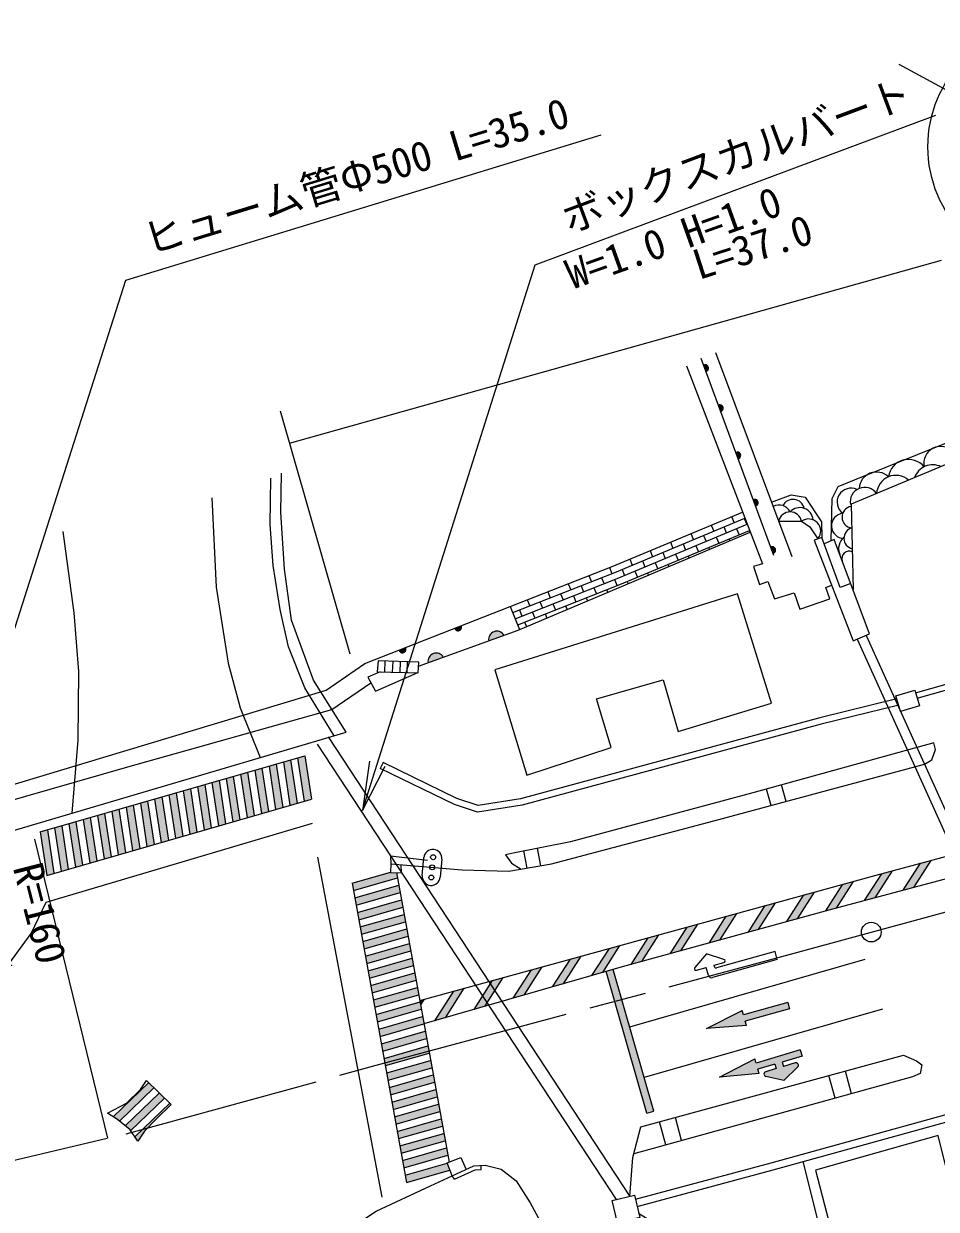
# Model space of a CAD drawing. Units: millimetres at full size, sheet at 1:1000; details may follow other scales. Extents: x 40000 to 680000, y 20000 to 380000.
# Drawn here: x 411501 to 467150, y 267986 to 340262 of the extents above; entities that cross this region are included whole.
import ezdxf
from ezdxf.enums import TextEntityAlignment as Align

# ---------------------------------------------------------------- set-up
doc = ezdxf.new("R2010")
doc.units = ezdxf.units.MM
doc.header["$LTSCALE"] = 1000
doc.linetypes.add('CHAIN', pattern=[18.5, 12, -1.5, 3.5, -1.5])
for name, color, linetype, lineweight in [('M-BGD', 7, 'Continuous', 25), ('M-BMK', 2, 'CHAIN', 13), ('M-BMK-SRVR', 3, 'Continuous', 25), ('M-STR-HTXT', 7, 'Continuous', 13), ('M-STR-STRC', 7, 'Continuous', 25)]:
    doc.layers.add(name, color=color, linetype=linetype, lineweight=lineweight)
doc.styles.add('ＭＳ ゴシック', font='')
doc.styles.get('ＭＳ ゴシック').set_extended_font_data('MS Gothic')

# ---------------------------------------------------------------- blocks, each defined once
blk = doc.blocks.new('open_arrow')
at = {"color": 0, "linetype": 'Continuous', "lineweight": -2}
blk.add_lwpolyline([(7.5, 1.25), (0, 0), (7.5, -1.25)], dxfattribs=at)

msp = doc.modelspace()

# ---------------------------------------------------------------- hatches: boundary and pattern name
at = {"layer": 'M-BGD'}
for points in [[(453098, 319067, 0.4608), (453249, 319337, 0.4608), (452959, 319444)], [(454000, 316623, 0.4608), (454151, 316893, 0.4608), (453861, 317000)], [(455061, 313744, 0.4608), (455212, 314014, 0.4608), (454922, 314121)], [(456124, 310864, 0.4608), (456275, 311134, 0.4608), (455985, 311241)], [(457190, 307974, 0.4608), (457341, 308244, 0.4608), (457051, 308351)], [(437793, 303406, 0.4608), (438066, 303260, 0.4608), (438167, 303553)], [(440787, 302984, 0.82183), (439856, 302648)], [(434404, 302074, 0.4608), (434676, 301929, 0.4608), (434777, 302221)], [(437090, 301648, 0.82183), (436158, 301311)]]:
    msp.add_hatch(color=256, dxfattribs=at).paths.add_polyline_path(points)
at = {"layer": 'M-STR-STRC'}
for points in [[(428643, 295635), (428207, 295509), (428608, 292867), (429044, 292992)], [(426899, 295132), (426463, 295007), (426864, 292364), (427300, 292490)], [(427771, 295383), (427335, 295258), (427736, 292616), (428172, 292741)], [(424282, 294379), (423846, 294253), (424247, 291611), (424683, 291737)], [(425154, 294630), (424718, 294504), (425119, 291862), (425556, 291988)], [(426027, 294881), (425590, 294755), (425992, 292113), (426428, 292239)], [(421666, 293625), (421230, 293500), (421631, 290857), (422067, 290983)], [(422538, 293876), (422102, 293751), (422503, 291109), (422939, 291234)], [(423410, 294128), (422974, 294002), (423375, 291360), (423811, 291485)], [(419049, 292872), (418613, 292746), (419014, 290104), (419450, 290229)], [(419921, 293123), (419485, 292997), (419886, 290355), (420322, 290481)], [(420793, 293374), (420357, 293248), (420759, 290606), (421195, 290732)], [(416433, 292118), (415997, 291992), (416398, 289350), (416834, 289476)], [(417305, 292369), (416869, 292244), (417270, 289601), (417706, 289727)], [(418177, 292620), (417741, 292495), (418142, 289853), (418578, 289978)], [(413816, 291364), (413380, 291239), (413781, 288597), (414217, 288722)], [(414653, 288848), (415089, 288973), (414688, 291616), (414252, 291490)], [(415560, 291867), (415124, 291741), (415525, 289099), (415962, 289225)], [(412909, 288345), (413345, 288471), (412944, 291113), (412508, 290988)], [(466836, 289258), (466191, 289084), (465137, 287433), (465780, 287604)], [(431540, 287867), (431621, 287422), (434297, 288189), (434238, 288512), (433866, 288519), (433866, 288534)], [(464471, 288620), (463826, 288446), (462777, 286804), (463421, 286976)], [(431701, 286977), (431782, 286532), (434458, 287299), (434377, 287744)], [(462101, 287975), (461454, 287798), (460417, 286174), (460588, 286221), (461062, 286347)], [(459728, 287324), (459081, 287147), (458043, 285522), (458690, 285700)], [(434619, 286409), (434539, 286854), (431862, 286087), (431943, 285642)], [(457355, 286674), (456707, 286496), (455668, 284869), (456316, 285047)], [(434780, 285519), (434700, 285964), (432024, 285197), (432104, 284752)], [(454981, 286023), (454334, 285846), (453294, 284217), (453941, 284395)], [(434942, 284629), (434861, 285074), (432185, 284307), (432266, 283862)], [(452608, 285372), (451961, 285195), (450919, 283565), (451567, 283742)], [(435103, 283739), (435022, 284184), (432346, 283417), (432427, 282972)], [(447861, 284071), (447214, 283894), (446153, 282232), (446807, 282420)], [(450235, 284722), (449587, 284544), (448545, 282912), (449193, 283090)], [(445488, 283421), (444841, 283243), (443755, 281543), (444409, 281731)], [(435264, 282849), (435184, 283294), (432507, 282527), (432588, 282082)], [(443115, 282770), (442468, 282592), (441358, 280854), (442011, 281042)], [(447443, 282603), (447011, 282478), (449493, 273837), (449926, 273962)], [(435425, 281959), (435345, 282404), (432669, 281637), (432749, 281192)], [(440742, 282119), (440094, 281942), (438960, 280165), (439614, 280353)], [(435587, 281069), (435506, 281514), (432830, 280747), (432910, 280302)], [(438368, 281469), (437721, 281291), (436562, 279477), (437216, 279664)], [(435748, 280179), (435667, 280624), (432991, 279857), (433072, 279412)], [(435995, 280818), (435649, 280723), (435712, 280375)], [(455499, 279454), (458207, 280212), (458100, 280595), (455392, 279837), (455318, 280102), (453137, 279000), (455574, 279189)], [(435909, 279289), (435828, 279734), (433152, 278967), (433233, 278522)], [(436070, 278399), (435990, 278844), (433314, 278077), (433394, 277632)], [(436232, 277509), (436151, 277954), (433475, 277187), (433555, 276742)], [(457837, 276699), (457759, 276963), (458972, 277322), (458858, 277703), (456163, 276904), (456085, 277168), (453922, 276031), (456355, 276259), (456276, 276523), (457311, 276830), (457389, 276566), (456747, 276376, 0.77336), (456757, 276085), (457848, 275841), (458696, 276658, 0.78564), (458550, 276910)], [(436393, 276619), (436312, 277064), (433636, 276297), (433717, 275852)], [(436554, 275729), (436473, 276174), (433797, 275407), (433878, 274962)], [(419441, 275387), (419118, 275701), (416959, 273623), (417222, 273459), (417338, 273363)], [(420087, 274760), (419764, 275074), (417686, 273073), (417989, 272822), (418022, 272773)], [(436715, 274839), (436635, 275284), (433958, 274517), (434039, 274072)], [(418874, 272757), (419576, 273481), (420494, 274365), (420410, 274447), (418280, 272396), (418453, 272142)], [(436876, 273949), (436796, 274394), (434120, 273627), (434200, 273182)], [(437038, 273059), (436957, 273504), (434281, 272737), (434361, 272292)], [(437199, 272169), (437118, 272614), (434442, 271847), (434523, 271402)], [(437360, 271279), (437280, 271724), (434603, 270957), (434684, 270512)], [(437493, 270381), (437328, 270801), (434765, 270067), (434845, 269622)]]:
    msp.add_hatch(color=256, dxfattribs=at).paths.add_polyline_path(points)
h = msp.add_hatch(color=256, dxfattribs=at)
edge = h.paths.add_edge_path()
edge.add_line((453630, 282767), (453603, 282863))

# ---------------------------------------------------------------- linework, layer by layer
at = {"layer": 'M-BGD'}
for p, q in [((453680, 320223), (458343, 307775)), ((457235, 307852), (452811, 319846)), ((454663, 310212), (454818, 309843)), ((455434, 310101), (455589, 309732)), ((453421, 309694), (453577, 309325)), ((454193, 309583), (454348, 309214)), ((454973, 309475), (455129, 309106)), ((455745, 309363), (455791, 309254)), ((450939, 308658), (451094, 308289)), ((452180, 309176), (452335, 308807)), ((452951, 309065), (453107, 308696)), ((453732, 308957), (453887, 308588)), ((454503, 308845), (454551, 308732)), ((449698, 308140), (449853, 307771)), ((450469, 308028), (450624, 307660)), ((451249, 307921), (451405, 307552)), ((451710, 308546), (451866, 308178)), ((452491, 308439), (452646, 308070)), ((453262, 308327), (453312, 308209)), ((448456, 307622), (448612, 307253)), ((449228, 307510), (449383, 307142)), ((450008, 307403), (450164, 307034)), ((450780, 307291), (450833, 307165)), ((452021, 307809), (452072, 307687)), ((445961, 306616), (446117, 306247)), ((446738, 306491), (446894, 306122)), ((447214, 307108), (447369, 306739)), ((447986, 306992), (448142, 306624)), ((448767, 306885), (448922, 306516)), ((449538, 306773), (449593, 306643)), ((444709, 306124), (444865, 305755)), ((445486, 305999), (445641, 305630)), ((446272, 305878), (446427, 305509)), ((447049, 305754), (447114, 305598)), ((447524, 306370), (447680, 306001)), ((448297, 306255), (448354, 306121)), ((442205, 305139), (442360, 304771)), ((442982, 305015), (443137, 304646)), ((443457, 305631), (443612, 305263)), ((444234, 305507), (444389, 305138)), ((445020, 305386), (445175, 305017)), ((445797, 305262), (445875, 305076)), ((441166, 304731), (441742, 303335)), ((441729, 304523), (441885, 304154)), ((442516, 304402), (442671, 304033)), ((443768, 304894), (443923, 304525)), ((444544, 304769), (444635, 304554)), ((442040, 303785), (442156, 303510)), ((443292, 304277), (443396, 304032)), ((462870, 302975), (474954, 276283)), ((462318, 302741), (474367, 276126)), ((433528, 300745), (433552, 301406)), ((433998, 300731), (434022, 301389)), ((434460, 300717), (434484, 301372)), ((434886, 300704), (434910, 301357)), ((429391, 296340), (447628, 268574)), ((430060, 296779), (448456, 268771)), ((433422, 295223), (433247, 294863)), ((457074, 292603), (456796, 293605)), ((457994, 292851), (457714, 293859)), ((442202, 288784), (441995, 289831)), ((443036, 288928), (442825, 289995)), ((460982, 274756), (460606, 276135)), ((461981, 275032), (461606, 276408)), ((450662, 271908), (450277, 273320)), ((451622, 272173), (451238, 273582)), ((439406, 270415), (439389, 270664)), ((437766, 269813), (437632, 270027))]:
    msp.add_line(p, q, dxfattribs=at)
for points in [[(460738, 308730), (460810, 311315), (461157, 312043), (462166, 312464), (496441, 326224), (496812, 326318), (501148, 327180), (500859, 327540), (510831, 331982), (511683, 331595), (501144, 326980), (497132, 325550), (483902, 320126), (473776, 315904), (461959, 310966), (462075, 305762)], [(465883, 299472), (470705, 300837), (497572, 307664), (515196, 312300), (531774, 316798), (533179, 317127), (556280, 323497)], [(465982, 299136), (470796, 300499), (497660, 307325), (515287, 311962), (531859, 316458), (533266, 316788), (556372, 323160)], [(451917, 319408), (456546, 307336), (455994, 307173), (456368, 306085), (456871, 306264), (457278, 305192), (458480, 305565), (458821, 304575), (460658, 305208), (460404, 305900), (460763, 306039)], [(408510, 292278), (409708, 292164), (409773, 290971), (410542, 290971), (431163, 297069), (429174, 300236), (427841, 303909), (427404, 307006), (427171, 310473), (427230, 312861)], [(430427, 296851), (428642, 299779), (427656, 302281), (427143, 304543), (426707, 307239), (426536, 309741), (426574, 312566)], [(457100, 311093), (458305, 311539), (459148, 311406), (460140, 309903), (460165, 308934)], [(422970, 311353), (423245, 305905), (423977, 301279), (424708, 298562), (425930, 295521)], [(408418, 293161), (429945, 299631), (432305, 301249), (447395, 307179), (455336, 310493)], [(441318, 304361), (447545, 306808), (455479, 310119)], [(441471, 303991), (447696, 306438), (455622, 309746)], [(441624, 303622), (447846, 306067), (455766, 309372)], [(457530, 309944), (458933, 309936), (459446, 309589), (459933, 308858)], [(414465, 292131), (414825, 296591), (414864, 300763), (414570, 304355), (413903, 309311)], [(435585, 301104), (441644, 303294), (455808, 309261)], [(461936, 306132), (461283, 305887), (460165, 308934), (459702, 308781), (462080, 302640), (463087, 303066), (460931, 308812), (460307, 308548)], [(364578, 305095), (360913, 298829), (359477, 296000), (358162, 292633), (357503, 289858), (357463, 286750), (357688, 284858), (358599, 283217), (360711, 280345), (362183, 278874), (364823, 277472), (367930, 276604), (371993, 276451), (383432, 276722), (397008, 278059), (402951, 278799), (405743, 279645), (409995, 282116), (410843, 282752), (410641, 282987), (411955, 284803), (412879, 286705)], [(433238, 300754), (432477, 300419), (432946, 299567), (435484, 300686)], [(408510, 292278), (417704, 294909), (430297, 298449), (432659, 300088)], [(464856, 298710), (460139, 297552), (441889, 292623), (439181, 292194), (437769, 292654), (433247, 294863)], [(464743, 299095), (460040, 297939), (441805, 293015), (439214, 292605), (437919, 293026), (433422, 295223)], [(436133, 289256), (433871, 289519), (433890, 289038), (438231, 288684), (441088, 288592), (443676, 289039), (453580, 291661), (466425, 295123), (466887, 295389), (467110, 296006), (467004, 296432), (455969, 293376), (444849, 290396), (441341, 289702), (440876, 289592), (441255, 289091), (441830, 288720)], [(433890, 289038), (433866, 288519), (434536, 288506), (434514, 288987)], [(448456, 268771), (448655, 271137), (449126, 273006), (465154, 277375), (465945, 277046), (466274, 276799), (466159, 276272), (465698, 276058), (448714, 271370)], [(448800, 268596), (457088, 270825), (471721, 274867), (474488, 275672)], [(448904, 268158), (457206, 270391), (471844, 274434), (474604, 275238)], [(437632, 270027), (437324, 270811), (438150, 271140), (438482, 270417)], [(422495, 245611), (423342, 252114), (424441, 257383), (425580, 260456), (426643, 262161), (428906, 264828), (430657, 266331), (432997, 267875), (436305, 269419), (438958, 270635), (439645, 270682), (440612, 270432), (441533, 269715), (442391, 268389), (448198, 257714), (453400, 248942)], [(437766, 269813), (439021, 270389), (439406, 270415)], [(449000, 267755), (451189, 266395), (454414, 264752), (457047, 263995), (461039, 262864), (459029, 270895)]]:
    msp.add_lwpolyline(points, dxfattribs=at)
for points in [[(440240, 300877), (442185, 294456), (447314, 296135), (446430, 299110), (450498, 300259), (451411, 297107), (457100, 298845), (455037, 305502)], [(433110, 301422), (433057, 300759), (435564, 300684), (435596, 301332)], [(465836, 299634), (466117, 298674), (464965, 298337), (464684, 299297)], [(459788, 270381), (461553, 263573), (466467, 264890), (467226, 262435), (474486, 264399), (474263, 270671), (468120, 269042), (467271, 272480)], [(447380, 268515), (448742, 268839), (449067, 267477), (447705, 267153)]]:
    msp.add_lwpolyline(points, close=True, dxfattribs=at)
for centre, radius, start, end in [((453058, 319267), 203, 281.28447, 119.20785), ((453960, 316823), 203, 281.28447, 119.20785), ((467420, 313458), 1036, 42.35063, 191.54389), ((455022, 313944), 203, 281.28447, 119.20785), ((465453, 312460), 1238, 39.70248, 171.67442), ((466921, 312215), 1157, 63.81875, 161.53836), ((463498, 311875), 1057, 46.3188, 177.08638), ((464678, 311563), 1166, 47.93099, 177.42612), ((461946, 311101), 847, 64.07665, 233.87855), ((462784, 311110), 886, 34.73578, 190.62133), ((456084, 311064), 203, 281.28447, 119.20785), ((457543, 310141), 780, 27.33701, 116.48439), ((458411, 310555), 706, 13.36393, 152.38546), ((462063, 310177), 662, 98.79245, 263.77732), ((458231, 309780), 720, 12.50806, 166.83199), ((458833, 309951), 811, 4.41382, 137.50358), ((459359, 309328), 742, 320.70318, 124.99578), ((461532, 309650), 772, 96.36214, 268.97395), ((462169, 308892), 652, 105.89573, 256.67404), ((462089, 308270), 896, 129.30082, 203.9116), ((457150, 308173), 203, 281.28447, 119.20785), ((461836, 307660), 443, 64.98265, 198.85425), ((437991, 303450), 203, 192.49109, 30.41447), ((440355, 302724), 505, 31.04643, 188.70462), ((434602, 302118), 203, 192.49109, 30.41447), ((436658, 301387), 505, 31.04643, 188.70462)]:
    msp.add_arc(centre, radius, start, end, dxfattribs=at)
at = {"layer": 'M-BMK'}
msp.add_lwpolyline([(404913, 269581), (417755, 272586), (432994, 276766), (456844, 283159), (490733, 292359), (524259, 301604), (559566, 311442)], dxfattribs=at)
at = {"layer": 'M-BMK-SRVR'}
msp.add_line((464874, 337799), (483322, 327765), dxfattribs=at)
for centre, radius in [((474135, 332762), 7500), ((463187, 284881), 600)]:
    msp.add_circle(centre, radius, dxfattribs=at)
at = {"layer": 'M-STR-HTXT'}
for p, q in [((427704, 314697), (467462, 325838)), ((427143, 316655), (431382, 301852)), ((416636, 272325), (412186, 290554))]:
    msp.add_line(p, q, dxfattribs=at)
for points in [[(432164, 292297), (442686, 325557), (467130, 334685)], [(401950, 275245), (417738, 324626), (446710, 333479)]]:
    msp.add_lwpolyline(points, dxfattribs=at)
at = {"layer": 'M-STR-STRC'}
for p, q in [((412508, 290988), (428643, 295635)), ((428643, 295635), (429044, 292992)), ((426463, 295007), (426864, 292364)), ((426899, 295132), (427300, 292490)), ((427335, 295258), (427736, 292616)), ((427771, 295383), (428172, 292741)), ((428207, 295509), (428608, 292867)), ((423846, 294253), (424247, 291611)), ((424282, 294379), (424683, 291737)), ((424718, 294504), (425119, 291862)), ((425154, 294630), (425556, 291988)), ((425590, 294755), (425992, 292113)), ((426027, 294881), (426428, 292239)), ((421230, 293500), (421631, 290857)), ((421666, 293625), (422067, 290983)), ((422102, 293751), (422503, 291109)), ((422538, 293876), (422939, 291234)), ((422974, 294002), (423375, 291360)), ((423410, 294128), (423811, 291485)), ((412909, 288345), (429044, 292992)), ((418613, 292746), (419014, 290104)), ((419049, 292872), (419450, 290229)), ((419485, 292997), (419886, 290355)), ((419921, 293123), (420322, 290481)), ((420357, 293248), (420759, 290606)), ((420793, 293374), (421195, 290732)), ((416433, 292118), (416834, 289476)), ((416869, 292244), (417270, 289601)), ((417305, 292369), (417706, 289727)), ((417741, 292495), (418142, 289853)), ((418177, 292620), (418578, 289978)), ((412879, 286705), (429105, 291527)), ((413816, 291364), (414217, 288722)), ((414252, 291490), (414653, 288848)), ((414688, 291616), (415089, 288973)), ((415124, 291741), (415525, 289099)), ((415560, 291867), (415962, 289225)), ((415997, 291992), (416398, 289350)), ((412508, 290988), (412909, 288345)), ((412944, 291113), (413345, 288471)), ((413380, 291239), (413781, 288597)), ((429414, 289454), (433332, 268733)), ((435806, 288331), (435906, 289427)), ((437002, 289327), (436902, 288231)), ((465780, 287604), (466836, 289258)), ((431540, 287867), (433866, 288534)), ((434238, 288512), (437437, 270856)), ((462777, 286804), (463826, 288446)), ((463421, 286976), (464471, 288620)), ((465137, 287433), (466191, 289084)), ((431540, 287867), (434845, 269622)), ((431621, 287422), (434297, 288189)), ((431701, 286977), (434377, 287744)), ((460417, 286174), (461454, 287798)), ((461062, 286347), (462101, 287975)), ((431782, 286532), (434458, 287299)), ((458043, 285522), (459081, 287147)), ((458690, 285700), (459728, 287324)), ((431862, 286087), (434539, 286854)), ((431943, 285642), (434619, 286409)), ((455668, 284869), (456707, 286496)), ((456316, 285047), (457355, 286674)), ((432024, 285197), (434700, 285964)), ((432104, 284752), (434780, 285519)), ((453294, 284217), (454334, 285846)), ((453941, 284395), (454981, 286023)), ((432185, 284307), (434861, 285074)), ((450919, 283565), (451961, 285195)), ((451567, 283742), (452608, 285372)), ((432266, 283862), (434942, 284629)), ((432346, 283417), (435022, 284184)), ((446807, 282420), (447861, 284071)), ((448545, 282912), (449587, 284544)), ((449193, 283090), (450235, 284722)), ((432427, 282972), (435103, 283739)), ((444409, 281731), (445488, 283421)), ((446153, 282232), (447214, 283894)), ((453145, 283565), (452422, 282721)), ((454203, 283223), (453145, 283565)), ((457320, 283705), (453754, 282698)), ((457456, 283223), (457320, 283705)), ((432507, 282527), (435184, 283294)), ((432588, 282082), (435264, 282849)), ((442011, 281042), (443115, 282770)), ((443755, 281543), (444841, 283243)), ((449926, 273962), (447443, 282603)), ((462794, 283215), (448451, 279094)), ((452525, 282559), (453122, 282728)), ((453258, 282246), (453122, 282728)), ((457456, 283223), (453504, 282108)), ((453603, 282863), (454199, 283032)), ((453630, 282767), (453603, 282863)), ((432669, 281637), (435345, 282404)), ((432749, 281192), (435425, 281959)), ((438960, 280165), (440094, 281942)), ((439614, 280353), (440742, 282119)), ((441358, 280854), (442468, 282592)), ((449493, 273837), (447011, 282478)), ((432830, 280747), (435506, 281514)), ((436562, 279477), (437721, 281291)), ((437216, 279664), (438368, 281469)), ((432910, 280302), (435587, 281069)), ((432991, 279857), (435667, 280624)), ((458100, 280595), (455392, 279837)), ((458100, 280595), (458207, 280212)), ((433072, 279412), (435748, 280179)), ((433152, 278967), (435828, 279734)), ((463860, 280195), (449334, 276022)), ((453137, 279000), (455318, 280102)), ((455392, 279837), (455318, 280102)), ((458207, 280212), (455499, 279454)), ((433233, 278522), (435909, 279289)), ((455574, 279189), (453137, 279000)), ((455574, 279189), (455499, 279454)), ((433314, 278077), (435990, 278844)), ((433394, 277632), (436070, 278399)), ((433475, 277187), (436151, 277954)), ((458858, 277703), (456163, 276904)), ((458858, 277703), (458972, 277322)), ((433555, 276742), (436232, 277509)), ((433636, 276297), (436312, 277064)), ((453922, 276031), (456085, 277168)), ((456163, 276904), (456085, 277168)), ((457311, 276830), (456276, 276523)), ((457311, 276830), (457389, 276566)), ((458972, 277322), (457759, 276963)), ((457759, 276963), (457837, 276699)), ((458550, 276910), (457837, 276699)), ((433717, 275852), (436393, 276619)), ((433797, 275407), (436473, 276174)), ((456355, 276259), (453922, 276031)), ((456355, 276259), (456276, 276523)), ((457389, 276566), (456747, 276376)), ((457848, 275841), (458696, 276658)), ((416959, 273623), (419118, 275701)), ((417338, 273363), (419441, 275387)), ((433878, 274962), (436554, 275729)), ((457848, 275841), (456757, 276085)), ((417686, 273073), (419764, 275074)), ((418022, 272773), (420087, 274760)), ((433958, 274517), (436635, 275284)), ((434039, 274072), (436715, 274839)), ((418280, 272396), (420410, 274447)), ((434120, 273627), (436796, 274394)), ((434200, 273182), (436876, 273949)), ((449493, 273837), (449926, 273962)), ((434281, 272737), (436957, 273504)), ((434361, 272292), (437038, 273059)), ((434442, 271847), (437118, 272614)), ((434523, 271402), (437199, 272169)), ((434603, 270957), (437280, 271724)), ((434684, 270512), (437360, 271279)), ((434765, 270067), (437328, 270801)), ((434845, 269622), (437493, 270381))]:
    msp.add_line(p, q, dxfattribs=at)
for points in [[(435649, 280723), (463484, 288354), (476860, 291962), (489651, 295029), (495046, 295869), (499542, 296647), (517006, 301538), (517265, 300780)], [(518078, 298396), (515240, 297423), (509397, 296146), (502529, 295024), (498215, 294539), (492093, 293927), (486502, 292957), (474759, 289997), (460588, 286221), (447990, 282760), (435909, 279289)]]:
    msp.add_lwpolyline(points, dxfattribs=at)
msp.add_lwpolyline([(416617, 273837), (417762, 274452), (418615, 275283), (418982, 275833), (420494, 274365), (419576, 273481), (418874, 272757), (418453, 272142), (417989, 272822), (417222, 273459)], close=True, dxfattribs=at)
for centre in [(436467, 289450), (436410, 288833), (436354, 288215)]:
    msp.add_circle(centre, 150, dxfattribs=at)
for centre, radius, start, end in [((436454, 289377), 550, 84.79317, 174.79317), ((436454, 289377), 550, 354.79317, 84.79317), ((436354, 288281), 550, 174.79317, 264.79317), ((436354, 288281), 550, 264.79317, 354.79317), ((452498, 282655), 100, 139.44901, 285.75894), ((453726, 282794), 100, 195.75894, 285.75894), ((454172, 283128), 100, 285.75894, 72.06888), ((453450, 282301), 200, 195.82329, 285.75894), ((458592, 276767), 150, 313.90759, 106.52624), ((456790, 276232), 150, 106.52624, 257.39441)]:
    msp.add_arc(centre, radius, start, end, dxfattribs=at)

# ---------------------------------------------------------------- block references
at = {"layer": 'M-STR-HTXT', "xscale": 400, "yscale": 400, "rotation": 72.4}
msp.add_blockref('open_arrow', (432164, 292297), dxfattribs=at)

# ---------------------------------------------------------------- texts
at = {"layer": 'M-STR-HTXT', "style": 'ＭＳ ゴシック'}
for s, rotation, p in [('ボックスカルバート', 20.479, (444940, 326932)), ('ヒューム管Φ500 L=35.0', 16.991, (419307, 325628)), ('W=1.0 H=1.0', 19.625, (445161, 323536)), ('L=37.0', 17.879, (452834, 324108)), ('R=160', 284.368, (410301, 288691))]:
    msp.add_text(s, height=1833, rotation=rotation, dxfattribs=at).set_placement(p, align=Align.BOTTOM_LEFT)

doc.saveas('drawing.dxf')
